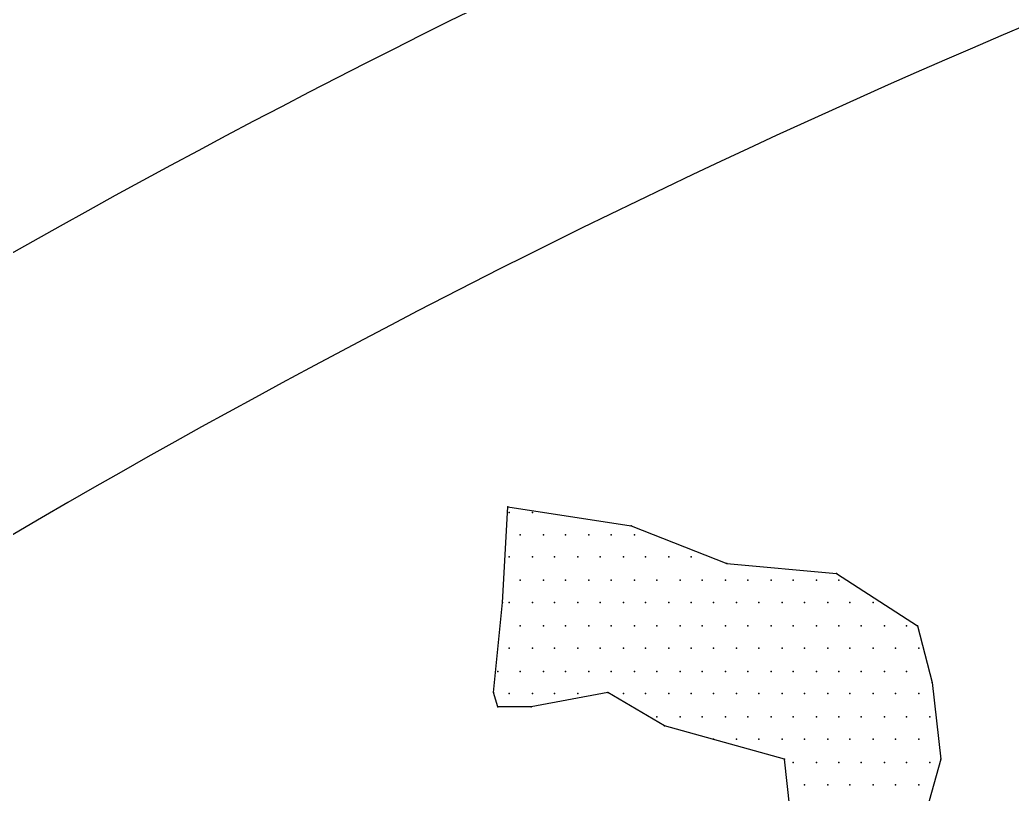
# Model space of a CAD drawing. Extents: x 180421 to 182279, y 668879 to 669787.
# Drawn here: x 180578.909 to 180583.625, y 669626.043 to 669629.722 of the extents above; entities that cross this region are included whole.
import ezdxf

# ---------------------------------------------------------------- set-up
doc = ezdxf.new("R2010")
doc.units = 0
doc.header["$LTSCALE"] = 2.5
doc.header["$MEASUREMENT"] = 0
doc.layers.get('0').update_dxf_attribs({"linetype": 'CONTINUOUS'})
doc.layers.add('KOTERET', color=1, linetype='CONTINUOUS')

# ---------------------------------------------------------------- blocks, each defined once
blk = doc.blocks.new('elipsa')
at = {"layer": 'KOTERET', "color": 1, "linetype": 'Continuous'}
for points in [[(20.3683, 15.4817, 0.06433), (7.6269, 18.997, 0.055067), (-3.6948, 19.3348, 0.081051), (-17.0697, 16.5849, 0.05642), (-25.5411, 12.204, 0.170965), (-32.0544, 4.6087, 0.076819), (-33.0467, 0.117, 0.118306), (-31.4579, -6.7288, 0.129737), (-26.3803, -12.4978, 0.070189), (-16.4416, -17.7337, 0.047922), (-8.9888, -19.6286, 0.049022), (1.6784, -20.3939, 0.072792), (17.2806, -17.6915, 0.1248), (27.5308, -12.0861, 0.103709), (33.1626, -4.1213, 0.036886), (33.5743, -2.3743, 0.106536), (33.2893, 2.7508, 0.106243), (28.2222, 10.4886, 0.106919), (20.3683, 15.4817)], [(-8.7988, -18.4832, 0.049045), (1.6467, -19.2327, 0.072972), (16.9534, -16.5725, 0.125195), (26.7391, -11.2363, 0.103069), (32.0753, -3.7149, 0.035565), (32.4289, -2.1895, 0.105225), (32.1861, 2.3919, 0.105504), (27.4094, 9.6652, 0.107235), (19.9461, 14.405, 0.064474), (7.4632, 17.8464, 0.055181), (-3.6262, 18.1789, 0.081162), (-16.6527, 15.5029, 0.05669), (-24.9288, 11.217, 0.171614), (-30.9723, 4.1918, 0.076301), (-31.8855, 0.0748, 0.117637), (-30.4181, -6.2062, 0.130118), (-25.7153, -11.5424, 0.070334), (-16.0457, -16.6411, 0.047983), (-8.7988, -18.4832)]]:
    blk.add_lwpolyline(points, format="xyb", dxfattribs=at)
at = {"layer": 'KOTERET', "color": 2, "linetype": 'Continuous'}
for points in [[(-20.511, 12.2093), (-20.4846, 12.6632)], [(-20.4846, 12.6632), (-19.8988, 12.5735)], [(-20.4794, 12.6368), (-20.4794, 12.6368)], [(-20.3685, 12.6368), (-20.3685, 12.6368)], [(-19.8988, 12.5735), (-19.4448, 12.394)], [(-20.4266, 12.5313), (-20.4266, 12.5313)], [(-20.3157, 12.5313), (-20.3157, 12.5313)], [(-20.2102, 12.5313), (-20.2102, 12.5313)], [(-20.0993, 12.5313), (-20.0993, 12.5313)], [(-19.9938, 12.5313), (-19.9938, 12.5313)], [(-19.8829, 12.5313), (-19.8829, 12.5313)], [(-20.4794, 12.4257), (-20.4794, 12.4257)], [(-20.3685, 12.4257), (-20.3685, 12.4257)], [(-20.2629, 12.4257), (-20.2629, 12.4257)], [(-20.1521, 12.4257), (-20.1521, 12.4257)], [(-20.0465, 12.4257), (-20.0465, 12.4257)], [(-19.9357, 12.4257), (-19.9357, 12.4257)], [(-19.8301, 12.4257), (-19.8301, 12.4257)], [(-19.7193, 12.4257), (-19.7193, 12.4257)], [(-19.6137, 12.4257), (-19.6137, 12.4257)], [(-19.4448, 12.394), (-18.9223, 12.3465)], [(-20.4266, 12.3148), (-20.4266, 12.3148)], [(-20.3157, 12.3148), (-20.3157, 12.3148)], [(-20.2102, 12.3148), (-20.2102, 12.3148)], [(-20.0993, 12.3148), (-20.0993, 12.3148)], [(-19.9938, 12.3148), (-19.9938, 12.3148)], [(-19.8829, 12.3148), (-19.8829, 12.3148)], [(-19.7774, 12.3148), (-19.7774, 12.3148)], [(-19.6665, 12.3148), (-19.6665, 12.3148)], [(-19.561, 12.3148), (-19.561, 12.3148)], [(-19.4501, 12.3148), (-19.4501, 12.3148)], [(-19.3445, 12.3148), (-19.3445, 12.3148)], [(-19.2337, 12.3148), (-19.2337, 12.3148)], [(-19.1281, 12.3148), (-19.1281, 12.3148)], [(-19.0173, 12.3148), (-19.0173, 12.3148)], [(-18.9223, 12.3465), (-18.537, 12.0984)], [(-18.9117, 12.3148), (-18.9117, 12.3148)], [(-20.5532, 11.7818), (-20.511, 12.2093)], [(-20.4794, 12.2093), (-20.4794, 12.2093)], [(-20.3685, 12.2093), (-20.3685, 12.2093)], [(-20.2629, 12.2093), (-20.2629, 12.2093)], [(-20.1521, 12.2093), (-20.1521, 12.2093)], [(-20.0465, 12.2093), (-20.0465, 12.2093)], [(-19.9357, 12.2093), (-19.9357, 12.2093)], [(-19.8301, 12.2093), (-19.8301, 12.2093)], [(-19.7193, 12.2093), (-19.7193, 12.2093)], [(-19.6137, 12.2093), (-19.6137, 12.2093)], [(-19.5082, 12.2093), (-19.5082, 12.2093)], [(-19.3973, 12.2093), (-19.3973, 12.2093)], [(-19.2918, 12.2093), (-19.2918, 12.2093)], [(-19.1809, 12.2093), (-19.1809, 12.2093)], [(-19.0754, 12.2093), (-19.0754, 12.2093)], [(-18.9645, 12.2093), (-18.9645, 12.2093)], [(-18.859, 12.2093), (-18.859, 12.2093)], [(-18.7481, 12.2093), (-18.7481, 12.2093)], [(-20.4266, 12.0984), (-20.4266, 12.0984)], [(-20.3157, 12.0984), (-20.3157, 12.0984)], [(-20.2102, 12.0984), (-20.2102, 12.0984)], [(-20.0993, 12.0984), (-20.0993, 12.0984)], [(-19.9938, 12.0984), (-19.9938, 12.0984)], [(-19.8829, 12.0984), (-19.8829, 12.0984)], [(-19.7774, 12.0984), (-19.7774, 12.0984)], [(-19.6665, 12.0984), (-19.6665, 12.0984)], [(-19.561, 12.0984), (-19.561, 12.0984)], [(-19.4501, 12.0984), (-19.4501, 12.0984)], [(-19.3445, 12.0984), (-19.3445, 12.0984)], [(-19.2337, 12.0984), (-19.2337, 12.0984)], [(-19.1281, 12.0984), (-19.1281, 12.0984)], [(-19.0173, 12.0984), (-19.0173, 12.0984)], [(-18.9117, 12.0984), (-18.9117, 12.0984)], [(-18.8062, 12.0984), (-18.8062, 12.0984)], [(-18.6953, 12.0984), (-18.6953, 12.0984)], [(-18.5898, 12.0984), (-18.5898, 12.0984)], [(-18.537, 12.0984), (-18.4684, 11.8293)], [(-20.4794, 11.9929), (-20.4794, 11.9929)], [(-20.3685, 11.9929), (-20.3685, 11.9929)], [(-20.2629, 11.9929), (-20.2629, 11.9929)], [(-20.1521, 11.9929), (-20.1521, 11.9929)], [(-20.0465, 11.9929), (-20.0465, 11.9929)], [(-19.9357, 11.9929), (-19.9357, 11.9929)], [(-19.8301, 11.9929), (-19.8301, 11.9929)], [(-19.7193, 11.9929), (-19.7193, 11.9929)], [(-19.6137, 11.9929), (-19.6137, 11.9929)], [(-19.5082, 11.9929), (-19.5082, 11.9929)], [(-19.3973, 11.9929), (-19.3973, 11.9929)], [(-19.2918, 11.9929), (-19.2918, 11.9929)], [(-19.1809, 11.9929), (-19.1809, 11.9929)], [(-19.0754, 11.9929), (-19.0754, 11.9929)], [(-18.9645, 11.9929), (-18.9645, 11.9929)], [(-18.859, 11.9929), (-18.859, 11.9929)], [(-18.7481, 11.9929), (-18.7481, 11.9929)], [(-18.6426, 11.9929), (-18.6426, 11.9929)], [(-18.5317, 11.9929), (-18.5317, 11.9929)], [(-20.5321, 11.882), (-20.5321, 11.882)], [(-20.4266, 11.882), (-20.4266, 11.882)], [(-20.3157, 11.882), (-20.3157, 11.882)], [(-20.2102, 11.882), (-20.2102, 11.882)], [(-20.0993, 11.882), (-20.0993, 11.882)], [(-19.9938, 11.882), (-19.9938, 11.882)], [(-19.8829, 11.882), (-19.8829, 11.882)], [(-19.7774, 11.882), (-19.7774, 11.882)], [(-19.6665, 11.882), (-19.6665, 11.882)], [(-19.561, 11.882), (-19.561, 11.882)], [(-19.4501, 11.882), (-19.4501, 11.882)], [(-19.3445, 11.882), (-19.3445, 11.882)], [(-19.2337, 11.882), (-19.2337, 11.882)], [(-19.1281, 11.882), (-19.1281, 11.882)], [(-19.0173, 11.882), (-19.0173, 11.882)], [(-18.9117, 11.882), (-18.9117, 11.882)], [(-18.8062, 11.882), (-18.8062, 11.882)], [(-18.6953, 11.882), (-18.6953, 11.882)], [(-18.5898, 11.882), (-18.5898, 11.882)], [(-18.4684, 11.8293), (-18.4261, 11.4651)], [(-20.5321, 11.7131), (-20.5532, 11.7818)], [(-20.4794, 11.7765), (-20.4794, 11.7765)], [(-20.0096, 11.7818), (-20.3738, 11.7131)], [(-20.3685, 11.7765), (-20.3685, 11.7765)], [(-20.2629, 11.7765), (-20.2629, 11.7765)], [(-20.1521, 11.7765), (-20.1521, 11.7765)], [(-19.7404, 11.6234), (-20.0096, 11.7818)], [(-19.9357, 11.7765), (-19.9357, 11.7765)], [(-19.8301, 11.7765), (-19.8301, 11.7765)], [(-19.7193, 11.7765), (-19.7193, 11.7765)], [(-19.6137, 11.7765), (-19.6137, 11.7765)], [(-19.5082, 11.7765), (-19.5082, 11.7765)], [(-19.3973, 11.7765), (-19.3973, 11.7765)], [(-19.2918, 11.7765), (-19.2918, 11.7765)], [(-19.1809, 11.7765), (-19.1809, 11.7765)], [(-19.0754, 11.7765), (-19.0754, 11.7765)], [(-18.9645, 11.7765), (-18.9645, 11.7765)], [(-18.859, 11.7765), (-18.859, 11.7765)], [(-18.7481, 11.7765), (-18.7481, 11.7765)], [(-18.6426, 11.7765), (-18.6426, 11.7765)], [(-18.5317, 11.7765), (-18.5317, 11.7765)], [(-20.3738, 11.7131), (-20.5321, 11.7131)], [(-19.7774, 11.6656), (-19.7774, 11.6656)], [(-19.6665, 11.6656), (-19.6665, 11.6656)], [(-19.561, 11.6656), (-19.561, 11.6656)], [(-19.4501, 11.6656), (-19.4501, 11.6656)], [(-19.3445, 11.6656), (-19.3445, 11.6656)], [(-19.2337, 11.6656), (-19.2337, 11.6656)], [(-19.1281, 11.6656), (-19.1281, 11.6656)], [(-19.0173, 11.6656), (-19.0173, 11.6656)], [(-18.9117, 11.6656), (-18.9117, 11.6656)], [(-18.8062, 11.6656), (-18.8062, 11.6656)], [(-18.6953, 11.6656), (-18.6953, 11.6656)], [(-18.5898, 11.6656), (-18.5898, 11.6656)], [(-18.4789, 11.6656), (-18.4789, 11.6656)], [(-19.1704, 11.4651), (-19.7404, 11.6234)], [(-19.5082, 11.5601), (-19.5082, 11.5601)], [(-19.3973, 11.5601), (-19.3973, 11.5601)], [(-19.2918, 11.5601), (-19.2918, 11.5601)], [(-19.1809, 11.5601), (-19.1809, 11.5601)], [(-19.0754, 11.5601), (-19.0754, 11.5601)], [(-18.9645, 11.5601), (-18.9645, 11.5601)], [(-18.859, 11.5601), (-18.859, 11.5601)], [(-18.7481, 11.5601), (-18.7481, 11.5601)], [(-18.6426, 11.5601), (-18.6426, 11.5601)], [(-18.5317, 11.5601), (-18.5317, 11.5601)], [(-19.0384, 10.2669), (-19.1704, 11.4651)], [(-18.4261, 11.4651), (-18.5159, 11.1484)], [(-19.1281, 11.4492), (-19.1281, 11.4492)], [(-19.0173, 11.4492), (-19.0173, 11.4492)], [(-18.9117, 11.4492), (-18.9117, 11.4492)], [(-18.8062, 11.4492), (-18.8062, 11.4492)], [(-18.6953, 11.4492), (-18.6953, 11.4492)], [(-18.5898, 11.4492), (-18.5898, 11.4492)], [(-18.4789, 11.4492), (-18.4789, 11.4492)], [(-19.0754, 11.3437), (-19.0754, 11.3437)], [(-18.9645, 11.3437), (-18.9645, 11.3437)], [(-18.859, 11.3437), (-18.859, 11.3437)], [(-18.7481, 11.3437), (-18.7481, 11.3437)], [(-18.6426, 11.3437), (-18.6426, 11.3437)], [(-18.5317, 11.3437), (-18.5317, 11.3437)]]:
    blk.add_lwpolyline(points, dxfattribs=at)
at = {"layer": 'KOTERET', "color": 1}
for p in [(-20.4846, 12.6632), (-20.4846, 12.6632), (-20.4794, 12.6368), (-20.4794, 12.6368), (-20.3685, 12.6368), (-20.3685, 12.6368), (-19.8988, 12.5735), (-19.8988, 12.5735), (-20.4266, 12.5313), (-20.4266, 12.5313), (-20.3157, 12.5313), (-20.3157, 12.5313), (-20.2102, 12.5313), (-20.2102, 12.5313), (-20.0993, 12.5313), (-20.0993, 12.5313), (-19.9938, 12.5313), (-19.9938, 12.5313), (-19.8829, 12.5313), (-19.8829, 12.5313), (-20.4794, 12.4257), (-20.4794, 12.4257), (-20.3685, 12.4257), (-20.3685, 12.4257), (-20.2629, 12.4257), (-20.2629, 12.4257), (-20.1521, 12.4257), (-20.1521, 12.4257), (-20.0465, 12.4257), (-20.0465, 12.4257), (-19.9357, 12.4257), (-19.9357, 12.4257), (-19.8301, 12.4257), (-19.8301, 12.4257), (-19.7193, 12.4257), (-19.7193, 12.4257), (-19.6137, 12.4257), (-19.6137, 12.4257), (-19.4448, 12.394), (-19.4448, 12.394), (-20.4266, 12.3148), (-20.4266, 12.3148), (-20.3157, 12.3148), (-20.3157, 12.3148), (-20.2102, 12.3148), (-20.2102, 12.3148), (-20.0993, 12.3148), (-20.0993, 12.3148), (-19.9938, 12.3148), (-19.9938, 12.3148), (-19.8829, 12.3148), (-19.8829, 12.3148), (-19.7774, 12.3148), (-19.7774, 12.3148), (-19.6665, 12.3148), (-19.6665, 12.3148), (-19.561, 12.3148), (-19.561, 12.3148), (-19.4501, 12.3148), (-19.4501, 12.3148), (-19.3445, 12.3148), (-19.3445, 12.3148), (-19.2337, 12.3148), (-19.2337, 12.3148), (-19.1281, 12.3148), (-19.1281, 12.3148), (-19.0173, 12.3148), (-19.0173, 12.3148), (-18.9223, 12.3465), (-18.9223, 12.3465), (-18.9117, 12.3148), (-18.9117, 12.3148), (-20.511, 12.2093), (-20.511, 12.2093), (-20.4794, 12.2093), (-20.4794, 12.2093), (-20.3685, 12.2093), (-20.3685, 12.2093), (-20.2629, 12.2093), (-20.2629, 12.2093), (-20.1521, 12.2093), (-20.1521, 12.2093), (-20.0465, 12.2093), (-20.0465, 12.2093), (-19.9357, 12.2093), (-19.9357, 12.2093), (-19.8301, 12.2093), (-19.8301, 12.2093), (-19.7193, 12.2093), (-19.7193, 12.2093), (-19.6137, 12.2093), (-19.6137, 12.2093), (-19.5082, 12.2093), (-19.5082, 12.2093), (-19.3973, 12.2093), (-19.3973, 12.2093), (-19.2918, 12.2093), (-19.2918, 12.2093), (-19.1809, 12.2093), (-19.1809, 12.2093), (-19.0754, 12.2093), (-19.0754, 12.2093), (-18.9645, 12.2093), (-18.9645, 12.2093), (-18.859, 12.2093), (-18.859, 12.2093), (-18.7481, 12.2093), (-18.7481, 12.2093), (-20.4266, 12.0984), (-20.4266, 12.0984), (-20.3157, 12.0984), (-20.3157, 12.0984), (-20.2102, 12.0984), (-20.2102, 12.0984), (-20.0993, 12.0984), (-20.0993, 12.0984), (-19.9938, 12.0984), (-19.9938, 12.0984), (-19.8829, 12.0984), (-19.8829, 12.0984), (-19.7774, 12.0984), (-19.7774, 12.0984), (-19.6665, 12.0984), (-19.6665, 12.0984), (-19.561, 12.0984), (-19.561, 12.0984), (-19.4501, 12.0984), (-19.4501, 12.0984), (-19.3445, 12.0984), (-19.3445, 12.0984), (-19.2337, 12.0984), (-19.2337, 12.0984), (-19.1281, 12.0984), (-19.1281, 12.0984), (-19.0173, 12.0984), (-19.0173, 12.0984), (-18.9117, 12.0984), (-18.9117, 12.0984), (-18.8062, 12.0984), (-18.8062, 12.0984), (-18.6953, 12.0984), (-18.6953, 12.0984), (-18.5898, 12.0984), (-18.5898, 12.0984), (-18.537, 12.0984), (-18.537, 12.0984), (-20.4794, 11.9929), (-20.4794, 11.9929), (-20.3685, 11.9929), (-20.3685, 11.9929), (-20.2629, 11.9929), (-20.2629, 11.9929), (-20.1521, 11.9929), (-20.1521, 11.9929), (-20.0465, 11.9929), (-20.0465, 11.9929), (-19.9357, 11.9929), (-19.9357, 11.9929), (-19.8301, 11.9929), (-19.8301, 11.9929), (-19.7193, 11.9929), (-19.7193, 11.9929), (-19.6137, 11.9929), (-19.6137, 11.9929), (-19.5082, 11.9929), (-19.5082, 11.9929), (-19.3973, 11.9929), (-19.3973, 11.9929), (-19.2918, 11.9929), (-19.2918, 11.9929), (-19.1809, 11.9929), (-19.1809, 11.9929), (-19.0754, 11.9929), (-19.0754, 11.9929), (-18.9645, 11.9929), (-18.9645, 11.9929), (-18.859, 11.9929), (-18.859, 11.9929), (-18.7481, 11.9929), (-18.7481, 11.9929), (-18.6426, 11.9929), (-18.6426, 11.9929), (-18.5317, 11.9929), (-18.5317, 11.9929), (-20.5321, 11.882), (-20.5321, 11.882), (-20.4266, 11.882), (-20.4266, 11.882), (-20.3157, 11.882), (-20.3157, 11.882), (-20.2102, 11.882), (-20.2102, 11.882), (-20.0993, 11.882), (-20.0993, 11.882), (-19.9938, 11.882), (-19.9938, 11.882), (-19.8829, 11.882), (-19.8829, 11.882), (-19.7774, 11.882), (-19.7774, 11.882), (-19.6665, 11.882), (-19.6665, 11.882), (-19.561, 11.882), (-19.561, 11.882), (-19.4501, 11.882), (-19.4501, 11.882), (-19.3445, 11.882), (-19.3445, 11.882), (-19.2337, 11.882), (-19.2337, 11.882), (-19.1281, 11.882), (-19.1281, 11.882), (-19.0173, 11.882), (-19.0173, 11.882), (-18.9117, 11.882), (-18.9117, 11.882), (-18.8062, 11.882), (-18.8062, 11.882), (-18.6953, 11.882), (-18.6953, 11.882), (-18.5898, 11.882), (-18.5898, 11.882), (-18.4684, 11.8293), (-18.4684, 11.8293), (-20.5532, 11.7818), (-20.5532, 11.7818), (-20.4794, 11.7765), (-20.4794, 11.7765), (-20.3685, 11.7765), (-20.3685, 11.7765), (-20.2629, 11.7765), (-20.2629, 11.7765), (-20.1521, 11.7765), (-20.1521, 11.7765), (-20.0096, 11.7818), (-20.0096, 11.7818), (-19.9357, 11.7765), (-19.9357, 11.7765), (-19.8301, 11.7765), (-19.8301, 11.7765), (-19.7193, 11.7765), (-19.7193, 11.7765), (-19.6137, 11.7765), (-19.6137, 11.7765), (-19.5082, 11.7765), (-19.5082, 11.7765), (-19.3973, 11.7765), (-19.3973, 11.7765), (-19.2918, 11.7765), (-19.2918, 11.7765), (-19.1809, 11.7765), (-19.1809, 11.7765), (-19.0754, 11.7765), (-19.0754, 11.7765), (-18.9645, 11.7765), (-18.9645, 11.7765), (-18.859, 11.7765), (-18.859, 11.7765), (-18.7481, 11.7765), (-18.7481, 11.7765), (-18.6426, 11.7765), (-18.6426, 11.7765), (-18.5317, 11.7765), (-18.5317, 11.7765), (-20.5321, 11.7131), (-20.5321, 11.7131), (-20.3738, 11.7131), (-20.3738, 11.7131), (-19.7774, 11.6656), (-19.7774, 11.6656), (-19.6665, 11.6656), (-19.6665, 11.6656), (-19.561, 11.6656), (-19.561, 11.6656), (-19.4501, 11.6656), (-19.4501, 11.6656), (-19.3445, 11.6656), (-19.3445, 11.6656), (-19.2337, 11.6656), (-19.2337, 11.6656), (-19.1281, 11.6656), (-19.1281, 11.6656), (-19.0173, 11.6656), (-19.0173, 11.6656), (-18.9117, 11.6656), (-18.9117, 11.6656), (-18.8062, 11.6656), (-18.8062, 11.6656), (-18.6953, 11.6656), (-18.6953, 11.6656), (-18.5898, 11.6656), (-18.5898, 11.6656), (-18.4789, 11.6656), (-18.4789, 11.6656), (-19.7404, 11.6234), (-19.7404, 11.6234), (-19.5082, 11.5601), (-19.5082, 11.5601), (-19.3973, 11.5601), (-19.3973, 11.5601), (-19.2918, 11.5601), (-19.2918, 11.5601), (-19.1809, 11.5601), (-19.1809, 11.5601), (-19.0754, 11.5601), (-19.0754, 11.5601), (-18.9645, 11.5601), (-18.9645, 11.5601), (-18.859, 11.5601), (-18.859, 11.5601), (-18.7481, 11.5601), (-18.7481, 11.5601), (-18.6426, 11.5601), (-18.6426, 11.5601), (-18.5317, 11.5601), (-18.5317, 11.5601), (-19.1704, 11.4651), (-19.1704, 11.4651), (-18.4261, 11.4651), (-18.4261, 11.4651), (-19.1281, 11.4492), (-19.1281, 11.4492), (-19.0173, 11.4492), (-19.0173, 11.4492), (-18.9117, 11.4492), (-18.9117, 11.4492), (-18.8062, 11.4492), (-18.8062, 11.4492), (-18.6953, 11.4492), (-18.6953, 11.4492), (-18.5898, 11.4492), (-18.5898, 11.4492), (-18.4789, 11.4492), (-18.4789, 11.4492), (-19.0754, 11.3437), (-19.0754, 11.3437), (-18.9645, 11.3437), (-18.9645, 11.3437), (-18.859, 11.3437), (-18.859, 11.3437), (-18.7481, 11.3437), (-18.7481, 11.3437), (-18.6426, 11.3437), (-18.6426, 11.3437), (-18.5317, 11.3437), (-18.5317, 11.3437)]:
    blk.add_point(p, dxfattribs=at)

msp = doc.modelspace()

# ---------------------------------------------------------------- block references
msp.add_blockref('elipsa', (180601.7133, 669614.7446))

doc.saveas('drawing.dxf')
